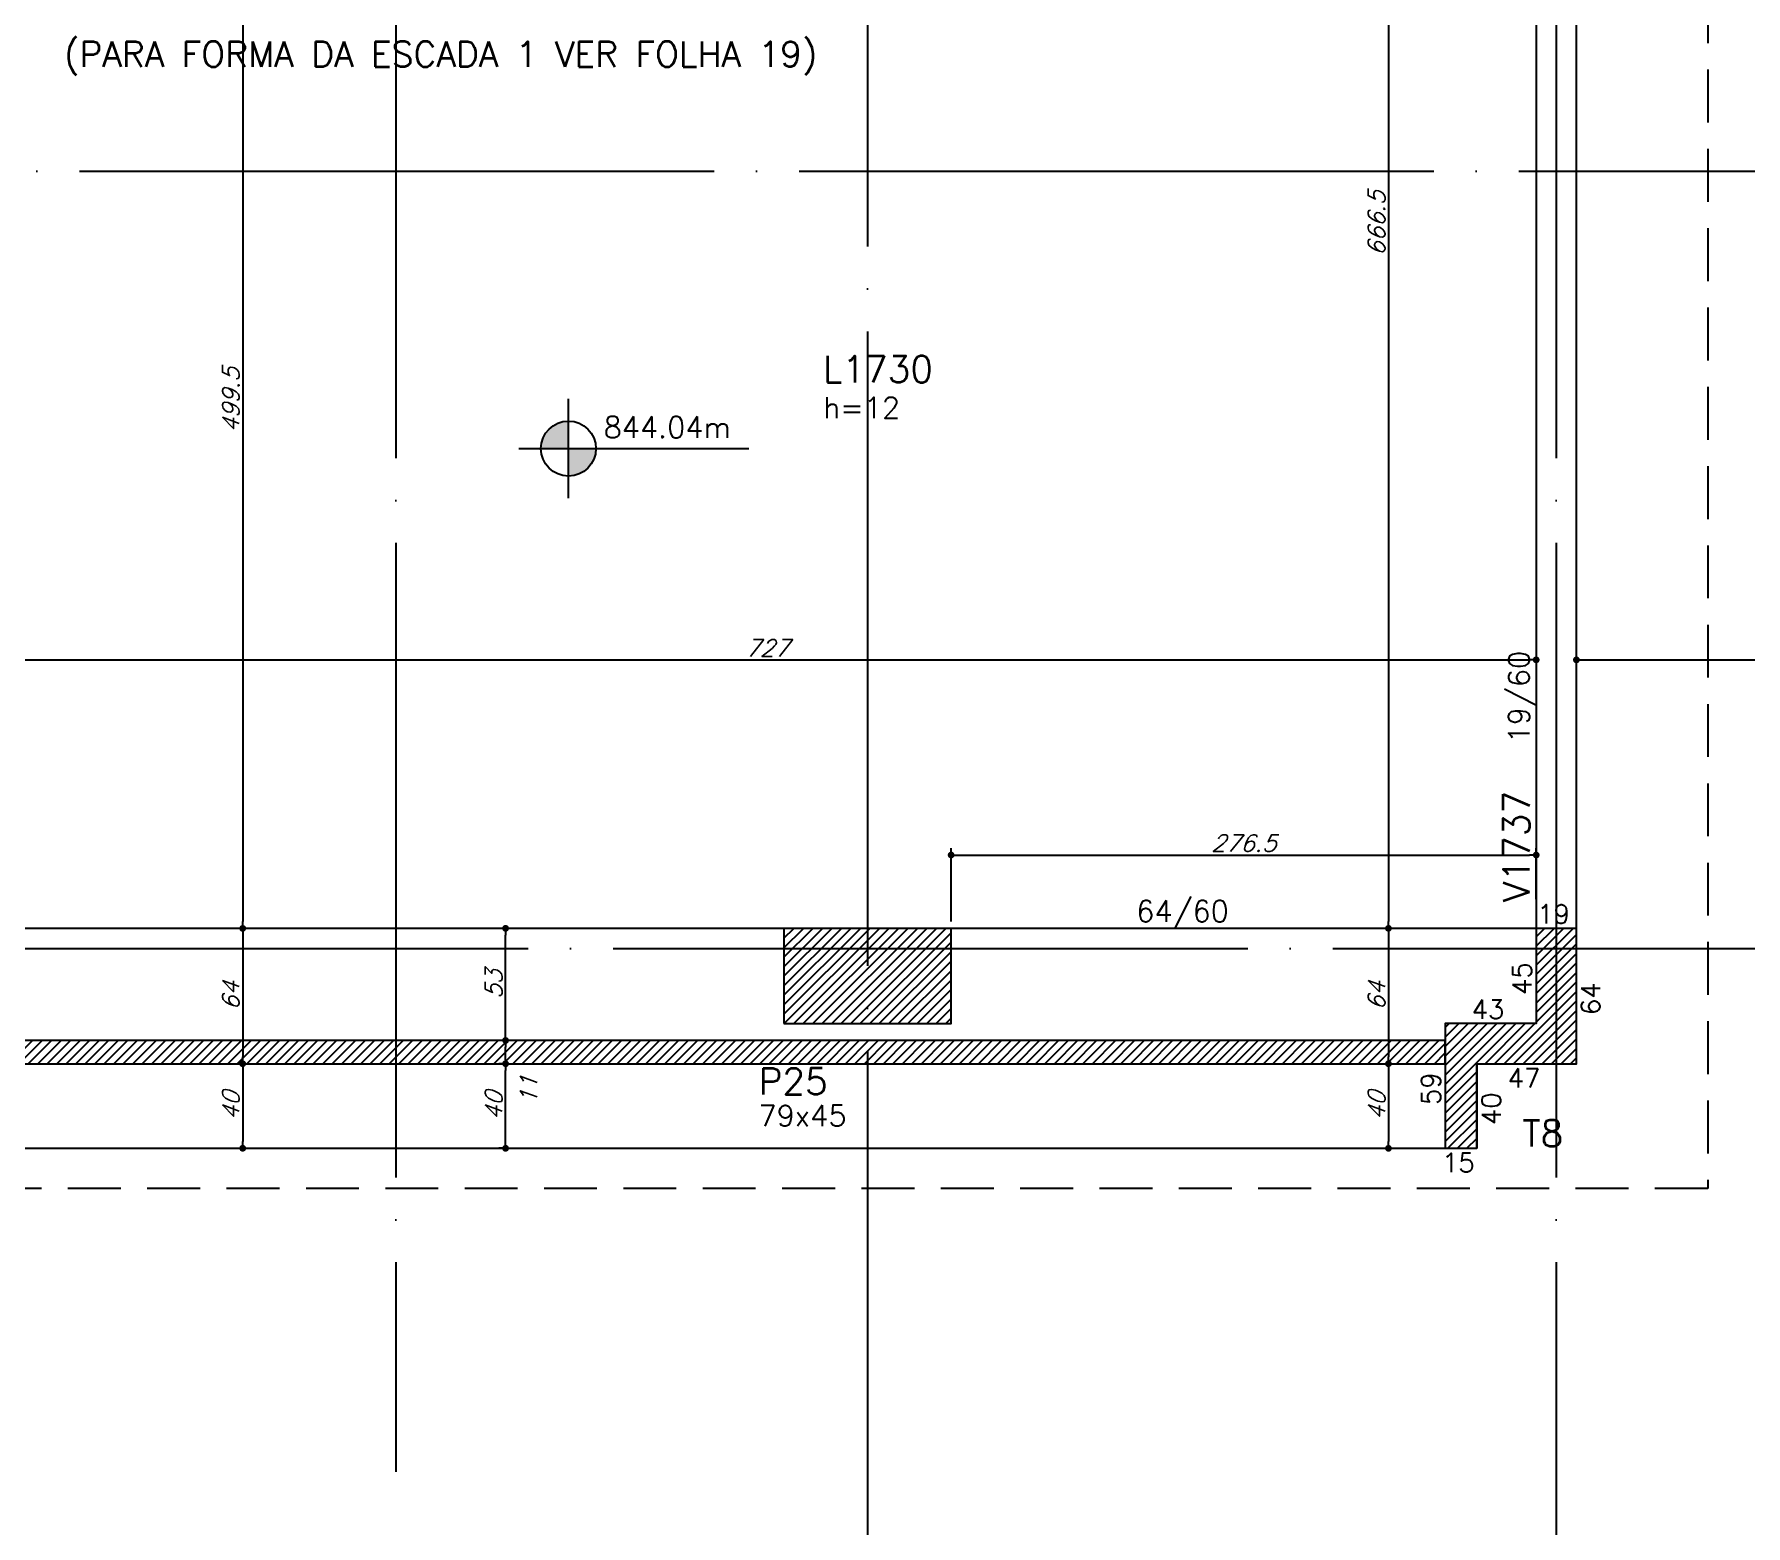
# Model space of a CAD drawing. Header units: millimetres. Extents: x -2368 to 4502, y -2283 to 2217.
# Drawn here: x 212 to 1021, y -757 to -52 of the extents above; entities that cross this region are included whole.
import ezdxf
from ezdxf.enums import TextEntityAlignment as Align

# ---------------------------------------------------------------- set-up
doc = ezdxf.new("R2010")
doc.units = ezdxf.units.MM
doc.header["$LTSCALE"] = 50
doc.linetypes.add('DASHED', pattern=[0.75, 0.5, -0.25])
doc.linetypes.add('EIXO', pattern=[6.8, 6, -0.4, 0, -0.4])
for name, color, linetype in [('F-AUX', 2, 'Continuous'), ('F-AUX-RED', 1, 'Continuous'), ('F-COTAS', 106, 'Continuous'), ('F-EIXO', 12, 'EIXO'), ('F-LAJES', 3, 'Continuous'), ('F-LAJES-DIM', 2, 'Continuous'), ('F-LAJES-NOME', 4, 'Continuous'), ('F-NÍVEL-PLANTA', 2, 'Continuous'), ('F-PILARES-DIM', 172, 'Continuous'), ('F-PILARES-HACH', 174, 'Continuous'), ('F-PILARES-NOME', 170, 'Continuous'), ('F-PILARES-S', 170, 'Continuous'), ('F-TEXTO', 6, 'Continuous'), ('F-VIGAS', 3, 'Continuous'), ('F-VIGAS-DIM', 2, 'Continuous'), ('F-VIGAS-NOME', 4, 'Continuous')]:
    doc.layers.add(name, color=color, linetype=linetype)
doc.styles.add('CP-TEXT-INCL', font='romans.shx', dxfattribs={"oblique": 20})
doc.styles.add('CP-TEXTO', font='romans.shx')
doc.styles.add('MCP', font='romans.shx')
doc.styles.add('ROMANS', font='romans.shx')
doc.dimstyles.new('CP-COTAS-50', dxfattribs={"dimscale": 0.64, "dimtxt": 12.5, "dimasz": 5, "dimexe": 5, "dimexo": 5, "dimgap": 2.5, "dimtad": 1, "dimdec": 1, "dimdsep": 46, "dimtxsty": 'CP-TEXT-INCL', "dimblk1": 'DOT', "dimblk2": 'DOT', "dimsah": 1, "dimcen": 9, "dimclrd": 256, "dimclre": 256, "dimclrt": 256, "dimadec": 0, "dimazin": 0, "dimtfac": 1, "dimtdec": 1, "dimtmove": 2, "dimatfit": 3, "dimldrblk": 'DOT', "dimfxl": 5, "dimtolj": 1, "dimarcsym": 0})
pattern_1 = [(45, (0, 10000), (-2.245064, 2.245064), [])]

# ---------------------------------------------------------------- blocks, each defined once
blk = doc.blocks.new('Nível - Planta')
at = {"layer": 'F-NÍVEL-PLANTA'}
h = blk.add_hatch(color=71, dxfattribs=at)
h.paths.add_polyline_path([(0, 0), (0, 0.26, 0.414214), (-0.26, 0)])
h.paths.add_polyline_path([(0.26, 0), (0, 0), (0, -0.26, 0.414214)])
for p, q in [((0, -0.469), (0, 0.469)), ((-0.469, 0), (1.704, 0))]:
    blk.add_line(p, q, dxfattribs=at)
blk.add_circle((0, 0), 0.26, dxfattribs=at)
at = {"layer": 'F-TEXTO', "color": 3, "style": 'MCP'}
blk.add_attdef('NÍVEL', (0.333, 0.102), '', height=0.2, dxfattribs=at)
blk = doc.blocks.new('*U14')
at = {"layer": 'F-EIXO'}
blk.add_line((0, 0), (4945.5, 0), dxfattribs=at)
at = {"layer": 'F-TEXTO', "style": 'ROMANS'}
blk.add_attdef('EIXO', text='', height=17.5, dxfattribs=at).set_placement((-28.21, 0), align=Align.MIDDLE_CENTER)
blk = doc.blocks.new('*U13')
at = {"layer": 'F-EIXO'}
blk.add_line((0, 0), (4857.5, 0), dxfattribs=at)
at = {"layer": 'F-TEXTO', "style": 'ROMANS'}
blk.add_attdef('EIXO', text='', height=17.5, dxfattribs=at).set_placement((-28.21, 0), align=Align.MIDDLE_CENTER)
blk = doc.blocks.new('*U22')
at = {"layer": 'F-EIXO'}
blk.add_line((0, 0), (0, -2828.58), dxfattribs=at)
at = {"layer": 'F-TEXTO', "style": 'ROMANS'}
blk.add_attdef('EIXO', text='', height=17.5, rotation=360, dxfattribs=at).set_placement((0, 28.21), align=Align.MIDDLE_CENTER)
blk = doc.blocks.new('*U21')
at = {"layer": 'F-EIXO'}
blk.add_line((0, 0), (0, -2728.58), dxfattribs=at)
at = {"layer": 'F-TEXTO', "style": 'ROMANS'}
blk.add_attdef('EIXO', text='', height=17.5, rotation=360, dxfattribs=at).set_placement((0, 28.21), align=Align.MIDDLE_CENTER)
blk = doc.blocks.new('_DOT')
at = {"color": 0, "linetype": 'ByBlock'}
blk.add_line((-0.5, 0), (-1, 0), dxfattribs=at)
at = {"color": 0, "linetype": 'ByBlock', "const_width": 0.5}
blk.add_lwpolyline([(-0.25, 0, 1), (0.25, 0, 1)], format="xyb", close=True, dxfattribs=at)
blk = doc.blocks.new('*D29')
at = {"layer": 'DEFPOINTS', "color": 0, "transparency": 16777216}
for p in [(194.5, -348.04), (921.5, -348.04), (921.5, -348.04)]:
    blk.add_point(p, dxfattribs=at)
at = {"layer": 'F-COTAS', "lineweight": -2, "transparency": 16777216}
blk.add_line((197.7, -348.04), (918.3, -348.04), dxfattribs=at)
at = {"layer": 'F-COTAS', "lineweight": -2, "transparency": 16777216, "xscale": 3.2, "yscale": 3.2, "zscale": 3.2, "rotation": 180}
blk.add_blockref('_DOT', (194.5, -348.04), dxfattribs=at)
at = {"layer": 'F-COTAS', "lineweight": -2, "transparency": 16777216, "xscale": 3.2, "yscale": 3.2, "zscale": 3.2}
blk.add_blockref('_DOT', (921.5, -348.04), dxfattribs=at)
at = {"layer": 'F-COTAS', "transparency": 16777216, "insert": (558, -342.44), "char_height": 8, "attachment_point": 5, "style": 'CP-TEXT-INCL'}
blk.add_mtext('\\A1;727', dxfattribs=at)
blk = doc.blocks.new('*D30')
at = {"layer": 'DEFPOINTS', "color": 0, "transparency": 16777216}
for p in [(940.5, -348.04), (1495, -348.04), (1495, -348.04)]:
    blk.add_point(p, dxfattribs=at)
at = {"layer": 'F-COTAS', "lineweight": -2, "transparency": 16777216}
blk.add_line((943.7, -348.04), (1491.8, -348.04), dxfattribs=at)
at = {"layer": 'F-COTAS', "lineweight": -2, "transparency": 16777216, "xscale": 3.2, "yscale": 3.2, "zscale": 3.2, "rotation": 180}
blk.add_blockref('_DOT', (940.5, -348.04), dxfattribs=at)
at = {"layer": 'F-COTAS', "lineweight": -2, "transparency": 16777216, "xscale": 3.2, "yscale": 3.2, "zscale": 3.2}
blk.add_blockref('_DOT', (1495, -348.04), dxfattribs=at)
at = {"layer": 'F-COTAS', "transparency": 16777216, "insert": (1217.75, -342.44), "char_height": 8, "attachment_point": 5, "style": 'CP-TEXT-INCL'}
blk.add_mtext('\\A1;554.5', dxfattribs=at)
blk = doc.blocks.new('*D97')
at = {"layer": 'DEFPOINTS', "color": 0, "transparency": 16777216}
for p in [(310.19, 24.5), (310.19, -475), (310.19, -475)]:
    blk.add_point(p, dxfattribs=at)
at = {"layer": 'F-COTAS', "lineweight": -2, "transparency": 16777216}
blk.add_line((310.19, 21.3), (310.19, -471.8), dxfattribs=at)
at = {"layer": 'F-COTAS', "lineweight": -2, "transparency": 16777216, "xscale": 3.2, "yscale": 3.2, "zscale": 3.2}
for p, rotation in [((310.19, 24.5), 90), ((310.19, -475), 270)]:
    blk.add_blockref('_DOT', p, dxfattribs=dict(at, rotation=rotation))
at = {"layer": 'F-COTAS', "transparency": 16777216, "insert": (304.59, -225.25), "char_height": 8, "attachment_point": 5, "rotation": 90, "style": 'CP-TEXT-INCL'}
blk.add_mtext('\\A1;499.5', dxfattribs=at)
blk = doc.blocks.new('*D98')
at = {"layer": 'DEFPOINTS', "color": 0, "transparency": 16777216}
for p in [(310.19, -475), (310.19, -539), (310.19, -539)]:
    blk.add_point(p, dxfattribs=at)
at = {"layer": 'F-COTAS', "lineweight": -2, "transparency": 16777216}
blk.add_line((310.19, -478.2), (310.19, -535.8), dxfattribs=at)
at = {"layer": 'F-COTAS', "lineweight": -2, "transparency": 16777216, "xscale": 3.2, "yscale": 3.2, "zscale": 3.2}
for p, rotation in [((310.19, -475), 90), ((310.19, -539), 270)]:
    blk.add_blockref('_DOT', p, dxfattribs=dict(at, rotation=rotation))
at = {"layer": 'F-COTAS', "transparency": 16777216, "insert": (304.59, -507), "char_height": 8, "attachment_point": 5, "rotation": 90, "style": 'CP-TEXT-INCL'}
blk.add_mtext('\\A1;64', dxfattribs=at)
blk = doc.blocks.new('*D99')
at = {"layer": 'DEFPOINTS', "color": 0, "transparency": 16777216}
for p in [(310.19, -539), (310.19, -579), (310.19, -579)]:
    blk.add_point(p, dxfattribs=at)
at = {"layer": 'F-COTAS', "lineweight": -2, "transparency": 16777216}
blk.add_line((310.19, -542.2), (310.19, -575.8), dxfattribs=at)
at = {"layer": 'F-COTAS', "lineweight": -2, "transparency": 16777216, "xscale": 3.2, "yscale": 3.2, "zscale": 3.2}
for p, rotation in [((310.19, -539), 90), ((310.19, -579), 270)]:
    blk.add_blockref('_DOT', p, dxfattribs=dict(at, rotation=rotation))
at = {"layer": 'F-COTAS', "transparency": 16777216, "insert": (304.59, -559), "char_height": 8, "attachment_point": 5, "rotation": 90, "style": 'CP-TEXT-INCL'}
blk.add_mtext('\\A1;40', dxfattribs=at)
blk = doc.blocks.new('*D106')
at = {"layer": 'DEFPOINTS', "color": 0, "transparency": 16777216}
for p in [(851.67, 191.5), (851.67, -475), (851.67, -475)]:
    blk.add_point(p, dxfattribs=at)
at = {"layer": 'F-COTAS', "lineweight": -2, "transparency": 16777216}
blk.add_line((851.67, 188.3), (851.67, -471.8), dxfattribs=at)
at = {"layer": 'F-COTAS', "lineweight": -2, "transparency": 16777216, "xscale": 3.2, "yscale": 3.2, "zscale": 3.2}
for p, rotation in [((851.67, 191.5), 90), ((851.67, -475), 270)]:
    blk.add_blockref('_DOT', p, dxfattribs=dict(at, rotation=rotation))
at = {"layer": 'F-COTAS', "transparency": 16777216, "insert": (846.07, -141.75), "char_height": 8, "attachment_point": 5, "rotation": 90, "style": 'CP-TEXT-INCL'}
blk.add_mtext('\\A1;666.5', dxfattribs=at)
blk = doc.blocks.new('*D107')
at = {"layer": 'DEFPOINTS', "color": 0, "transparency": 16777216}
for p in [(851.67, -475), (851.67, -539), (851.67, -539)]:
    blk.add_point(p, dxfattribs=at)
at = {"layer": 'F-COTAS', "lineweight": -2, "transparency": 16777216}
blk.add_line((851.67, -478.2), (851.67, -535.8), dxfattribs=at)
at = {"layer": 'F-COTAS', "lineweight": -2, "transparency": 16777216, "xscale": 3.2, "yscale": 3.2, "zscale": 3.2}
for p, rotation in [((851.67, -475), 90), ((851.67, -539), 270)]:
    blk.add_blockref('_DOT', p, dxfattribs=dict(at, rotation=rotation))
at = {"layer": 'F-COTAS', "transparency": 16777216, "insert": (846.07, -507), "char_height": 8, "attachment_point": 5, "rotation": 90, "style": 'CP-TEXT-INCL'}
blk.add_mtext('\\A1;64', dxfattribs=at)
blk = doc.blocks.new('*D108')
at = {"layer": 'DEFPOINTS', "color": 0, "transparency": 16777216}
for p in [(851.67, -539), (851.67, -579), (851.67, -579)]:
    blk.add_point(p, dxfattribs=at)
at = {"layer": 'F-COTAS', "lineweight": -2, "transparency": 16777216}
blk.add_line((851.67, -542.2), (851.67, -575.8), dxfattribs=at)
at = {"layer": 'F-COTAS', "lineweight": -2, "transparency": 16777216, "xscale": 3.2, "yscale": 3.2, "zscale": 3.2}
for p, rotation in [((851.67, -539), 90), ((851.67, -579), 270)]:
    blk.add_blockref('_DOT', p, dxfattribs=dict(at, rotation=rotation))
at = {"layer": 'F-COTAS', "transparency": 16777216, "insert": (846.07, -559), "char_height": 8, "attachment_point": 5, "rotation": 90, "style": 'CP-TEXT-INCL'}
blk.add_mtext('\\A1;40', dxfattribs=at)
blk = doc.blocks.new('*D165')
at = {"layer": 'DEFPOINTS', "color": 0, "transparency": 16777216}
for p in [(921.5, -440.33), (921.5, -464.39), (645, -475)]:
    blk.add_point(p, dxfattribs=at)
at = {"layer": 'F-COTAS', "lineweight": -2, "transparency": 16777216}
for p, q in [((645, -471.8), (645, -437.13)), ((648.2, -440.33), (918.3, -440.33)), ((921.5, -461.19), (921.5, -437.13))]:
    blk.add_line(p, q, dxfattribs=at)
at = {"layer": 'F-COTAS', "lineweight": -2, "transparency": 16777216, "xscale": 3.2, "yscale": 3.2, "zscale": 3.2, "rotation": 180}
blk.add_blockref('_DOT', (645, -440.33), dxfattribs=at)
at = {"layer": 'F-COTAS', "lineweight": -2, "transparency": 16777216, "xscale": 3.2, "yscale": 3.2, "zscale": 3.2}
blk.add_blockref('_DOT', (921.5, -440.33), dxfattribs=at)
at = {"layer": 'F-COTAS', "transparency": 16777216, "insert": (783.25, -434.73), "char_height": 8, "attachment_point": 5, "style": 'CP-TEXT-INCL'}
blk.add_mtext('\\A1;276.5', dxfattribs=at)
blk = doc.blocks.new('*D166')
at = {"layer": 'DEFPOINTS', "color": 0, "transparency": 16777216}
for p in [(434.44, -539), (437.83, -539), (437.83, -579)]:
    blk.add_point(p, dxfattribs=at)
at = {"layer": 'F-COTAS', "lineweight": -2, "transparency": 16777216}
for p, q in [((434.63, -539), (431.24, -539)), ((434.44, -575.8), (434.44, -542.2)), ((434.63, -579), (431.24, -579))]:
    blk.add_line(p, q, dxfattribs=at)
at = {"layer": 'F-COTAS', "lineweight": -2, "transparency": 16777216, "xscale": 3.2, "yscale": 3.2, "zscale": 3.2}
for p, rotation in [((434.44, -539), 90), ((434.44, -579), 270)]:
    blk.add_blockref('_DOT', p, dxfattribs=dict(at, rotation=rotation))
at = {"layer": 'F-COTAS', "transparency": 16777216, "insert": (428.84, -559), "char_height": 8, "attachment_point": 5, "rotation": 90, "style": 'CP-TEXT-INCL'}
blk.add_mtext('\\A1;40', dxfattribs=at)
blk = doc.blocks.new('*D167')
at = {"layer": 'DEFPOINTS', "color": 0, "transparency": 16777216}
for p in [(434.44, -528), (439.01, -528), (437.83, -539)]:
    blk.add_point(p, dxfattribs=at)
at = {"layer": 'F-COTAS', "lineweight": -2, "transparency": 16777216}
for p, q in [((435.81, -528), (431.24, -528)), ((434.44, -535.8), (434.44, -531.2)), ((434.63, -539), (431.24, -539))]:
    blk.add_line(p, q, dxfattribs=at)
at = {"layer": 'F-COTAS', "lineweight": -2, "transparency": 16777216, "xscale": 3.2, "yscale": 3.2, "zscale": 3.2}
for p, rotation in [((434.44, -528), 90), ((434.44, -539), 270)]:
    blk.add_blockref('_DOT', p, dxfattribs=dict(at, rotation=rotation))
at = {"layer": 'F-COTAS', "transparency": 16777216, "insert": (445.35, -551.6), "char_height": 8, "attachment_point": 5, "rotation": 90, "style": 'CP-TEXT-INCL'}
blk.add_mtext('\\A1;11', dxfattribs=at)
blk = doc.blocks.new('*D168')
at = {"layer": 'DEFPOINTS', "color": 0, "transparency": 16777216}
for p in [(434.44, -475), (437.18, -475), (439.01, -528)]:
    blk.add_point(p, dxfattribs=at)
at = {"layer": 'F-COTAS', "lineweight": -2, "transparency": 16777216}
for p, q in [((433.98, -475), (431.24, -475)), ((434.44, -524.8), (434.44, -478.2)), ((435.81, -528), (431.24, -528))]:
    blk.add_line(p, q, dxfattribs=at)
at = {"layer": 'F-COTAS', "lineweight": -2, "transparency": 16777216, "xscale": 3.2, "yscale": 3.2, "zscale": 3.2}
for p, rotation in [((434.44, -475), 90), ((434.44, -528), 270)]:
    blk.add_blockref('_DOT', p, dxfattribs=dict(at, rotation=rotation))
at = {"layer": 'F-COTAS', "transparency": 16777216, "insert": (428.84, -501.5), "char_height": 8, "attachment_point": 5, "rotation": 90, "style": 'CP-TEXT-INCL'}
blk.add_mtext('\\A1;53', dxfattribs=at)
blk = doc.blocks.new('*D224')
at = {"layer": 'DEFPOINTS', "color": 0, "transparency": 16777216}
for p in [(-1389, -579), (2295, -855.53), (2295, -972.32)]:
    blk.add_point(p, dxfattribs=at)
at = {"layer": 'F-COTAS', "lineweight": -2, "transparency": 16777216}
for p, q in [((-1389, -582.2), (-1389, -975.52)), ((2295, -858.73), (2295, -975.52)), ((-1385.8, -972.32), (2291.8, -972.32))]:
    blk.add_line(p, q, dxfattribs=at)
at = {"layer": 'F-COTAS', "lineweight": -2, "transparency": 16777216, "xscale": 3.2, "yscale": 3.2, "zscale": 3.2, "rotation": 180}
blk.add_blockref('_DOT', (-1389, -972.32), dxfattribs=at)
at = {"layer": 'F-COTAS', "lineweight": -2, "transparency": 16777216, "xscale": 3.2, "yscale": 3.2, "zscale": 3.2}
blk.add_blockref('_DOT', (2295, -972.32), dxfattribs=at)
at = {"layer": 'F-COTAS', "transparency": 16777216, "insert": (453, -966.72), "char_height": 8, "attachment_point": 5, "style": 'CP-TEXT-INCL'}
blk.add_mtext('\\A1;3684', dxfattribs=at)
blk = doc.blocks.new('*U254')
at = {"layer": 'F-EIXO'}
blk.add_line((0, 0), (0, -2479.78), dxfattribs=at)
at = {"layer": 'F-TEXTO', "style": 'ROMANS'}
blk.add_attdef('EIXO', text='', height=17.5, rotation=360, dxfattribs=at).set_placement((0, 28.21), align=Align.MIDDLE_CENTER)

msp = doc.modelspace()

# ---------------------------------------------------------------- hatches: boundary and pattern name
at = {"layer": 'F-AUX-RED'}
h = msp.add_hatch(dxfattribs=at)
h.set_pattern_fill('ANSI31', color=256)
h.set_pattern_definition([(45, (0, -5000), (-2.245064, 2.245064), [])])
h.paths.add_polyline_path([(878.5, -528), (-1336, -528), (-1336, 194.5), (-1347, 194.5), (-1347, -539), (878.5, -539)])
at = {"layer": 'F-PILARES-HACH', "linetype": 'Continuous'}
h = msp.add_hatch(dxfattribs=at)
h.set_pattern_fill('ANSI31', color=256, style=0)
h.set_pattern_definition(pattern_1)
h.paths.add_polyline_path([(566, -520), (645, -520), (645, -475), (566, -475)], flags=16)
h = msp.add_hatch(dxfattribs=at)
h.set_pattern_fill('ANSI31', color=256, style=0)
h.set_pattern_definition(pattern_1)
h.paths.add_polyline_path([(878.5, -579), (893.5, -579), (893.5, -539), (940.5, -539), (940.5, -475), (921.5, -475), (921.5, -520), (878.5, -520)], flags=16)

# ---------------------------------------------------------------- linework, layer by layer
at = {"layer": 'F-AUX', "color": 4, "linetype": 'DASHED'}
msp.add_lwpolyline([(1002.616, -597.969), (-573.9, -597.969), (-573.9, 156.051), (1002.616, 156.051)], close=True, dxfattribs=at)
at = {"layer": 'F-AUX-RED', "color": 2}
for p, q in [((878.5, -528), (-1336, -528)), ((878.5, -539), (878.5, -528)), ((-1347, -539), (878.5, -539))]:
    msp.add_line(p, q, dxfattribs=at)
at = {"layer": 'F-LAJES', "linetype": 'Continuous'}
for p in [(893.5, -539), (-1389, -579)]:
    msp.add_line(p, (893.5, -579), dxfattribs=at)
at = {"layer": 'F-PILARES-S', "linetype": 'Continuous'}
for points in [[(566, -520), (645, -520), (645, -475), (566, -475), (566, -520)], [(878.5, -579), (893.5, -579), (893.5, -539), (940.5, -539), (940.5, -475), (921.5, -475), (921.5, -520), (878.5, -520), (878.5, -579)]]:
    msp.add_lwpolyline(points, dxfattribs=at)
at = {"layer": 'F-VIGAS'}
for points in [[(921.5, 24.5), (921.5, -475)], [(940.5, -475), (940.5, 24.5)], [(566, -475), (194.5, -475)], [(921.5, -475), (645, -475)], [(187.5, -539), (605.5, -539)], [(605.5, -539), (878.5, -539)]]:
    msp.add_lwpolyline(points, dxfattribs=at)

# ---------------------------------------------------------------- block references
at = {"layer": 'F-EIXO', "linetype": 'Continuous'}
for name, p in [('*U22', (605.5, 1847.82)), ('*U254', (382.5, 1747.82)), ('*U21', (931, 1747.82)), ('*U13', (-1807.517, -117)), ('*U14', (-1895.471, -484.5))]:
    msp.add_blockref(name, p, dxfattribs=at)
at = {"layer": 'F-NÍVEL-PLANTA', "linetype": 'Continuous', "xscale": 50, "yscale": 50, "zscale": 50}
msp.add_blockref('Nível - Planta', (464.148, -248.151), dxfattribs=at).add_auto_attribs({'NÍVEL': '844.04m'})

# ---------------------------------------------------------------- texts
at = {"layer": 'F-LAJES-DIM', "linetype": 'Continuous', "style": 'MCP'}
msp.add_text('h=12', height=10, dxfattribs=at).set_placement((584.466, -233.831))
at = {"layer": 'F-LAJES-NOME', "linetype": 'Continuous', "style": 'MCP'}
msp.add_text('L1730', height=12.5, dxfattribs=at).set_placement((584.466, -216.831))
at = {"layer": 'F-PILARES-DIM', "linetype": 'Continuous', "style": 'MCP'}
for s, height, p in [('19', 9, (922, -472.75)), ('43', 9, (891, -517.75)), ('47', 9, (908, -550.25)), ('79x45', 10, (553.998, -568.582)), ('15', 9, (877, -590.25))]:
    msp.add_text(s, height=height, dxfattribs=at).set_placement(p)
for s, p in [('45', (919.25, -506.5)), ('64', (951.75, -516)), ('59', (876.25, -558.5)), ('40', (904.75, -568))]:
    msp.add_text(s, height=9, rotation=90, dxfattribs=at).set_placement(p)
at = {"layer": 'F-PILARES-NOME', "linetype": 'Continuous', "style": 'MCP'}
for s, p in [('P25', (553.998, -553.582)), ('T8', (915.029, -578.119))]:
    msp.add_text(s, height=12.5, dxfattribs=at).set_placement(p)
at = {"layer": 'F-TEXTO', "color": 3, "insert": (59.972, -55.627), "char_height": 12, "width": 687.52044, "attachment_point": 1, "style": 'CP-TEXTO'}
msp.add_mtext('\\pxqc;(PARA FORMA DA ESCADA 1 VER FOLHA 19)', dxfattribs=at)
at = {"layer": 'F-VIGAS-DIM', "linetype": 'Continuous', "style": 'MCP'}
msp.add_text('19/60', height=10, rotation=90, dxfattribs=at).set_placement((918.375, -387.5))
msp.add_text('64/60', height=10, dxfattribs=at).set_placement((732.5, -471.875))
at = {"layer": 'F-VIGAS-NOME', "linetype": 'Continuous', "style": 'MCP'}
msp.add_text('V1737', height=12.5, rotation=90, dxfattribs=at).set_placement((918.375, -462.5))

# ---------------------------------------------------------------- dimensions: what is measured, and where the dimension line sits
at = {"layer": 'F-COTAS'}
for base, p1, p2, angle, picture, middle in [((851.671, -475), (851.671, 191.5), (851.671, -475), 90, '*D106', (846.071, -141.75)), ((310.19, -475), (310.19, 24.5), (310.19, -475), 90, '*D97', (304.59, -225.25)), ((921.5, -348.042), (194.5, -348.042), (921.5, -348.042), 180, '*D29', (558, -342.442)), ((1495, -348.042), (940.5, -348.042), (1495, -348.042), 180, '*D30', (1217.75, -342.442)), ((310.19, -539), (310.19, -475), (310.19, -539), 90, '*D98', (304.59, -507)), ((434.436, -475), (439.015, -528), (437.181, -475), 90, '*D168', (428.836, -501.5)), ((851.671, -539), (851.671, -475), (851.671, -539), 90, '*D107', (846.071, -507)), ((310.19, -579), (310.19, -539), (310.19, -579), 90, '*D99', (304.59, -559)), ((434.436, -539), (437.828, -579), (437.828, -539), 90, '*D166', (428.836, -559)), ((851.671, -579), (851.671, -539), (851.671, -579), 90, '*D108', (846.071, -559))]:
    dim = msp.add_linear_dim(base=base, p1=p1, p2=p2, angle=angle, dimstyle='CP-COTAS-50', dxfattribs=at)
    dim.commit()
    dim.dimension.update_dxf_attribs({"geometry": picture, "text_midpoint": middle})
for base, p1, p2, picture, middle in [((921.5, -440.33), (645, -475), (921.5, -464.389), '*D165', (783.25, -434.73)), ((2295, -972.319), (-1389, -579), (2295, -855.53), '*D224', (453, -966.719))]:
    dim = msp.add_linear_dim(base=base, p1=p1, p2=p2, dimstyle='CP-COTAS-50', dxfattribs=at)
    dim.commit()
    dim.dimension.update_dxf_attribs({"geometry": picture, "text_midpoint": middle})
dim = msp.add_linear_dim(base=(434.436, -528), p1=(437.828, -539), p2=(439.015, -528), angle=90, dimstyle='CP-COTAS-50', dxfattribs=at)
dim.commit()
dim.dimension.update_dxf_attribs({"geometry": '*D167', "text_midpoint": (445.349, -551.6), "dimtype": 160})

doc.saveas('drawing.dxf')
